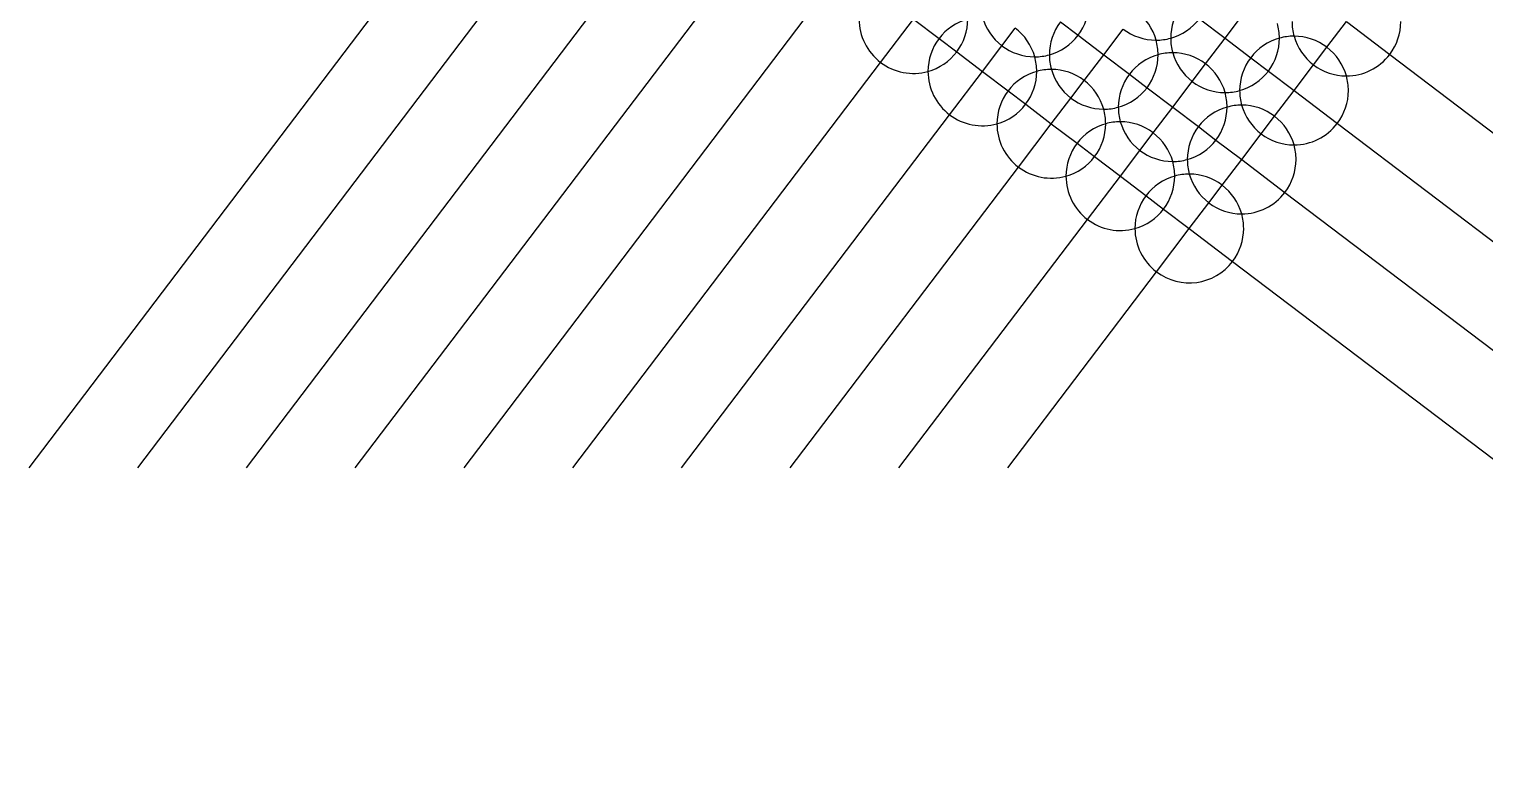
# Model space of a CAD drawing. Extents: x -4240 to 278603, y -63941 to 80916.
# Drawn here: x 429 to 40594, y -7941 to 12167 of the extents above; entities that cross this region are included whole.
import ezdxf

# ---------------------------------------------------------------- set-up
doc = ezdxf.new("R2010")
doc.units = 0
doc.header["$LTSCALE"] = 1000
doc.header["$MEASUREMENT"] = 0

msp = doc.modelspace()

# ---------------------------------------------------------------- linework, layer by layer
at = {"color": 252}
for p, q in [((429, 66), (14403, 18474)), ((429, 66), (14403, 18474)), ((3429, 66), (16306, 17029)), ((3429, 66), (16306, 17029)), ((6429, 66), (18209, 15584)), ((6429, 66), (18209, 15584)), ((9429, 66), (20113, 14140)), ((9429, 66), (20113, 14140)), ((12429, 66), (22016, 12695)), ((12429, 66), (22016, 12695)), ((32717, 12455), (33425, 11917)), ((32717, 12455), (33425, 11917)), ((33425, 11917), (33963, 12625)), ((33425, 11917), (33963, 12625)), ((23919, 11250), (24826, 12445)), ((23919, 11250), (24826, 12445)), ((24826, 12445), (25534, 11907)), ((24826, 12445), (25534, 11907)), ((27267, 11709), (27636, 12195)), ((27267, 11709), (27636, 12195)), ((28882, 12365), (29369, 11996)), ((28882, 12365), (29369, 11996)), ((30077, 11458), (30615, 12167)), ((30077, 11458), (30615, 12167)), ((36235, 11667), (36773, 12375)), ((36235, 11667), (36773, 12375)), ((36773, 12375), (37968, 11468)), ((36773, 12375), (37968, 11468)), ((25534, 11907), (26021, 11538)), ((25534, 11907), (26021, 11538)), ((26729, 11000), (27267, 11709)), ((26729, 11000), (27267, 11709)), ((29369, 11996), (30077, 11458)), ((29369, 11996), (30077, 11458)), ((32887, 11208), (33425, 11917)), ((32887, 11208), (33425, 11917)), ((33425, 11917), (34134, 11379)), ((33425, 11917), (34134, 11379)), ((35866, 11181), (36235, 11667)), ((35866, 11181), (36235, 11667)), ((15429, 66), (23919, 11250)), ((15429, 66), (23919, 11250)), ((26021, 11538), (26729, 11000)), ((26021, 11538), (26729, 11000)), ((29539, 10750), (30077, 11458)), ((29539, 10750), (30077, 11458)), ((30077, 11458), (30786, 10921)), ((30077, 11458), (30786, 10921)), ((34134, 11379), (34620, 11010)), ((34134, 11379), (34620, 11010)), ((37968, 11468), (51681, 1059)), ((37968, 11468), (51681, 1059)), ((25822, 9805), (26729, 11000)), ((25822, 9805), (26729, 11000)), ((26729, 11000), (27438, 10462)), ((26729, 11000), (27438, 10462)), ((30786, 10921), (31272, 10551)), ((30786, 10921), (31272, 10551)), ((32518, 10722), (32887, 11208)), ((32518, 10722), (32887, 11208)), ((34620, 11010), (35328, 10472)), ((34620, 11010), (35328, 10472)), ((35328, 10472), (35866, 11181)), ((35328, 10472), (35866, 11181)), ((27438, 10462), (27924, 10093)), ((27438, 10462), (27924, 10093)), ((29170, 10264), (29539, 10750)), ((29170, 10264), (29539, 10750)), ((31272, 10551), (31980, 10014)), ((31272, 10551), (31980, 10014)), ((31980, 10014), (32518, 10722)), ((31980, 10014), (32518, 10722)), ((34791, 9764), (35328, 10472)), ((34791, 9764), (35328, 10472)), ((35328, 10472), (36523, 9565)), ((35328, 10472), (36523, 9565)), ((27924, 10093), (28632, 9555)), ((27924, 10093), (28632, 9555)), ((28632, 9555), (29170, 10264)), ((28632, 9555), (29170, 10264)), ((18429, 66), (25822, 9805)), ((18429, 66), (25822, 9805)), ((31443, 9305), (31980, 10014)), ((31443, 9305), (31980, 10014)), ((31980, 10014), (32689, 9476)), ((31980, 10014), (32689, 9476)), ((34421, 9277), (34791, 9764)), ((34421, 9277), (34791, 9764)), ((27725, 8361), (28632, 9555)), ((27725, 8361), (28632, 9555)), ((28632, 9555), (29341, 9017)), ((28632, 9555), (29341, 9017)), ((31073, 8819), (31443, 9305)), ((31073, 8819), (31443, 9305)), ((32689, 9476), (33175, 9107)), ((32689, 9476), (33175, 9107)), ((33884, 8569), (34421, 9277)), ((33884, 8569), (34421, 9277)), ((36523, 9565), (51681, -1941)), ((36523, 9565), (51681, -1941)), ((29341, 9017), (29827, 8648)), ((29341, 9017), (29827, 8648)), ((33175, 9107), (33884, 8569)), ((33175, 9107), (33884, 8569)), ((29827, 8648), (30536, 8110)), ((29827, 8648), (30536, 8110)), ((30536, 8110), (31073, 8819)), ((30536, 8110), (31073, 8819)), ((33346, 7860), (33884, 8569)), ((33346, 7860), (33884, 8569)), ((33884, 8569), (35078, 7662)), ((33884, 8569), (35078, 7662)), ((21429, 66), (27725, 8361)), ((21429, 66), (27725, 8361)), ((29629, 6916), (30536, 8110)), ((29629, 6916), (30536, 8110)), ((30536, 8110), (31244, 7573)), ((30536, 8110), (31244, 7573)), ((32977, 7374), (33346, 7860)), ((32977, 7374), (33346, 7860)), ((35078, 7662), (51681, -4941)), ((35078, 7662), (51681, -4941)), ((31244, 7573), (31730, 7203)), ((31244, 7573), (31730, 7203)), ((32439, 6666), (32977, 7374)), ((32439, 6666), (32977, 7374)), ((24429, 66), (29629, 6916)), ((24429, 66), (29629, 6916)), ((31730, 7203), (32439, 6666)), ((31730, 7203), (32439, 6666)), ((31532, 5471), (32439, 6666)), ((31532, 5471), (32439, 6666)), ((32439, 6666), (33634, 5759)), ((32439, 6666), (33634, 5759)), ((33634, 5759), (51681, -7941)), ((33634, 5759), (51681, -7941)), ((27429, 66), (31532, 5471)), ((27429, 66), (31532, 5471))]:
    msp.add_line(p, q, dxfattribs=at)
for centre, start, end in [((28174, 12903), 322.7966, 0), ((28174, 12903), 322.7966, 0), ((28174, 12903), 195.5932, 232.7966), ((28174, 12903), 195.5932, 232.7966), ((30077, 11458), 15.5932, 52.7966), ((30077, 11458), 15.5932, 52.7966), ((33425, 11917), 142.7966, 180), ((33425, 11917), 142.7966, 180), ((31522, 13362), 285.5932, 322.7966), ((31522, 13362), 285.5932, 322.7966), ((24826, 12445), 180, 232.7966), ((24826, 12445), 180, 232.7966), ((26729, 11000), 105.5932, 142.7966), ((26729, 11000), 105.5932, 142.7966), ((24826, 12445), 322.7966, 0), ((24826, 12445), 322.7966, 0), ((26729, 11000), 15.5932, 52.7966), ((26729, 11000), 15.5932, 52.7966), ((30077, 11458), 142.7966, 180), ((30077, 11458), 142.7966, 180), ((31522, 13362), 232.7966, 270), ((31522, 13362), 232.7966, 270), ((33425, 11917), 0, 15.5932), ((33425, 11917), 0, 15.5932), ((36773, 12375), 180, 195.5932), ((36773, 12375), 180, 195.5932), ((36773, 12375), 322.7966, 0), ((36773, 12375), 322.7966, 0), ((26729, 11000), 142.7966, 180), ((26729, 11000), 142.7966, 180), ((28174, 12903), 232.7966, 270), ((28174, 12903), 232.7966, 270), ((28174, 12903), 285.5932, 322.7966), ((28174, 12903), 285.5932, 322.7966), ((31522, 13362), 270, 285.5932), ((31522, 13362), 270, 285.5932), ((30077, 11458), 0, 15.5932), ((30077, 11458), 0, 15.5932), ((33425, 11917), 180, 195.5932), ((33425, 11917), 180, 195.5932), ((35328, 10472), 105.5932, 142.7966), ((35328, 10472), 105.5932, 142.7966), ((33425, 11917), 322.7966, 0), ((33425, 11917), 322.7966, 0), ((35328, 10472), 90, 105.5932), ((35328, 10472), 90, 105.5932), ((35328, 10472), 52.7966, 90), ((36773, 12375), 195.5932, 232.7966), ((35328, 10472), 52.7966, 90), ((36773, 12375), 195.5932, 232.7966), ((35328, 10472), 15.5932, 52.7966), ((35328, 10472), 15.5932, 52.7966), ((24826, 12445), 232.7966, 285.5932), ((24826, 12445), 232.7966, 285.5932), ((24826, 12445), 285.5932, 322.7966), ((24826, 12445), 285.5932, 322.7966), ((28174, 12903), 270, 285.5932), ((28174, 12903), 270, 285.5932), ((26729, 11000), 0, 15.5932), ((26729, 11000), 0, 15.5932), ((30077, 11458), 180, 195.5932), ((30077, 11458), 180, 195.5932), ((31980, 10014), 105.5932, 142.7966), ((31980, 10014), 105.5932, 142.7966), ((30077, 11458), 322.7966, 0), ((30077, 11458), 322.7966, 0), ((31980, 10014), 90, 105.5932), ((31980, 10014), 90, 105.5932), ((31980, 10014), 52.7966, 90), ((33425, 11917), 195.5932, 232.7966), ((31980, 10014), 52.7966, 90), ((33425, 11917), 195.5932, 232.7966), ((35328, 10472), 142.7966, 180), ((35328, 10472), 142.7966, 180), ((36773, 12375), 270, 322.7966), ((36773, 12375), 270, 322.7966), ((26729, 11000), 180, 232.7966), ((26729, 11000), 180, 232.7966), ((28632, 9555), 105.5932, 142.7966), ((28632, 9555), 105.5932, 142.7966), ((26729, 11000), 322.7966, 0), ((26729, 11000), 322.7966, 0), ((28632, 9555), 90, 105.5932), ((28632, 9555), 90, 105.5932), ((28632, 9555), 52.7966, 90), ((30077, 11458), 195.5932, 232.7966), ((28632, 9555), 52.7966, 90), ((30077, 11458), 195.5932, 232.7966), ((31980, 10014), 142.7966, 180), ((31980, 10014), 142.7966, 180), ((31980, 10014), 15.5932, 52.7966), ((31980, 10014), 15.5932, 52.7966), ((33425, 11917), 285.5932, 322.7966), ((33425, 11917), 285.5932, 322.7966), ((36773, 12375), 232.7966, 270), ((36773, 12375), 232.7966, 270), ((35328, 10472), 0, 15.5932), ((35328, 10472), 0, 15.5932), ((28632, 9555), 142.7966, 180), ((28632, 9555), 142.7966, 180), ((28632, 9555), 15.5932, 52.7966), ((28632, 9555), 15.5932, 52.7966), ((30077, 11458), 285.5932, 322.7966), ((30077, 11458), 285.5932, 322.7966), ((33425, 11917), 232.7966, 270), ((33425, 11917), 232.7966, 270), ((33425, 11917), 270, 285.5932), ((33425, 11917), 270, 285.5932), ((35328, 10472), 180, 195.5932), ((35328, 10472), 180, 195.5932), ((35328, 10472), 322.7966, 0), ((35328, 10472), 322.7966, 0), ((26729, 11000), 285.5932, 322.7966), ((26729, 11000), 285.5932, 322.7966), ((30077, 11458), 232.7966, 270), ((30077, 11458), 232.7966, 270), ((31980, 10014), 0, 15.5932), ((31980, 10014), 0, 15.5932), ((33884, 8569), 90, 105.5932), ((33884, 8569), 90, 105.5932), ((33884, 8569), 52.7966, 90), ((35328, 10472), 195.5932, 232.7966), ((33884, 8569), 52.7966, 90), ((35328, 10472), 195.5932, 232.7966), ((26729, 11000), 232.7966, 285.5932), ((26729, 11000), 232.7966, 285.5932), ((30077, 11458), 270, 285.5932), ((30077, 11458), 270, 285.5932), ((28632, 9555), 0, 15.5932), ((28632, 9555), 0, 15.5932), ((31980, 10014), 180, 195.5932), ((31980, 10014), 180, 195.5932), ((33884, 8569), 105.5932, 142.7966), ((33884, 8569), 105.5932, 142.7966), ((31980, 10014), 322.7966, 0), ((31980, 10014), 322.7966, 0), ((33884, 8569), 15.5932, 52.7966), ((33884, 8569), 15.5932, 52.7966), ((28632, 9555), 180, 232.7966), ((28632, 9555), 180, 232.7966), ((30536, 8110), 105.5932, 142.7966), ((30536, 8110), 105.5932, 142.7966), ((28632, 9555), 322.7966, 0), ((28632, 9555), 322.7966, 0), ((30536, 8110), 90, 105.5932), ((30536, 8110), 90, 105.5932), ((30536, 8110), 52.7966, 90), ((31980, 10014), 195.5932, 232.7966), ((30536, 8110), 52.7966, 90), ((31980, 10014), 195.5932, 232.7966), ((30536, 8110), 15.5932, 52.7966), ((30536, 8110), 15.5932, 52.7966), ((33884, 8569), 142.7966, 180), ((33884, 8569), 142.7966, 180), ((35328, 10472), 232.7966, 270), ((35328, 10472), 232.7966, 270), ((35328, 10472), 270, 322.7966), ((35328, 10472), 270, 322.7966), ((30536, 8110), 142.7966, 180), ((30536, 8110), 142.7966, 180), ((31980, 10014), 285.5932, 322.7966), ((31980, 10014), 285.5932, 322.7966), ((33884, 8569), 0, 15.5932), ((33884, 8569), 0, 15.5932), ((28632, 9555), 285.5932, 322.7966), ((28632, 9555), 285.5932, 322.7966), ((31980, 10014), 232.7966, 270), ((31980, 10014), 232.7966, 270), ((31980, 10014), 270, 285.5932), ((31980, 10014), 270, 285.5932), ((30536, 8110), 0, 15.5932), ((30536, 8110), 0, 15.5932), ((33884, 8569), 180, 195.5932), ((33884, 8569), 180, 195.5932), ((33884, 8569), 322.7966, 0), ((33884, 8569), 322.7966, 0), ((28632, 9555), 232.7966, 285.5932), ((28632, 9555), 232.7966, 285.5932), ((30536, 8110), 180, 232.7966), ((30536, 8110), 180, 232.7966), ((32439, 6666), 105.5932, 142.7966), ((32439, 6666), 105.5932, 142.7966), ((30536, 8110), 322.7966, 0), ((30536, 8110), 322.7966, 0), ((32439, 6666), 90, 105.5932), ((32439, 6666), 90, 105.5932), ((32439, 6666), 52.7966, 90), ((33884, 8569), 195.5932, 232.7966), ((32439, 6666), 52.7966, 90), ((33884, 8569), 195.5932, 232.7966), ((32439, 6666), 15.5932, 52.7966), ((32439, 6666), 15.5932, 52.7966), ((33884, 8569), 270, 322.7966), ((33884, 8569), 270, 322.7966), ((32439, 6666), 142.7966, 180), ((32439, 6666), 142.7966, 180), ((33884, 8569), 232.7966, 270), ((33884, 8569), 232.7966, 270), ((30536, 8110), 232.7966, 285.5932), ((30536, 8110), 232.7966, 285.5932), ((30536, 8110), 285.5932, 322.7966), ((30536, 8110), 285.5932, 322.7966), ((32439, 6666), 0, 15.5932), ((32439, 6666), 0, 15.5932), ((32439, 6666), 180, 232.7966), ((32439, 6666), 180, 232.7966), ((32439, 6666), 322.7966, 0), ((32439, 6666), 322.7966, 0), ((32439, 6666), 232.7966, 322.7966), ((32439, 6666), 232.7966, 322.7966)]:
    msp.add_arc(centre, 1500, start, end, dxfattribs=at)

doc.saveas('drawing.dxf')
